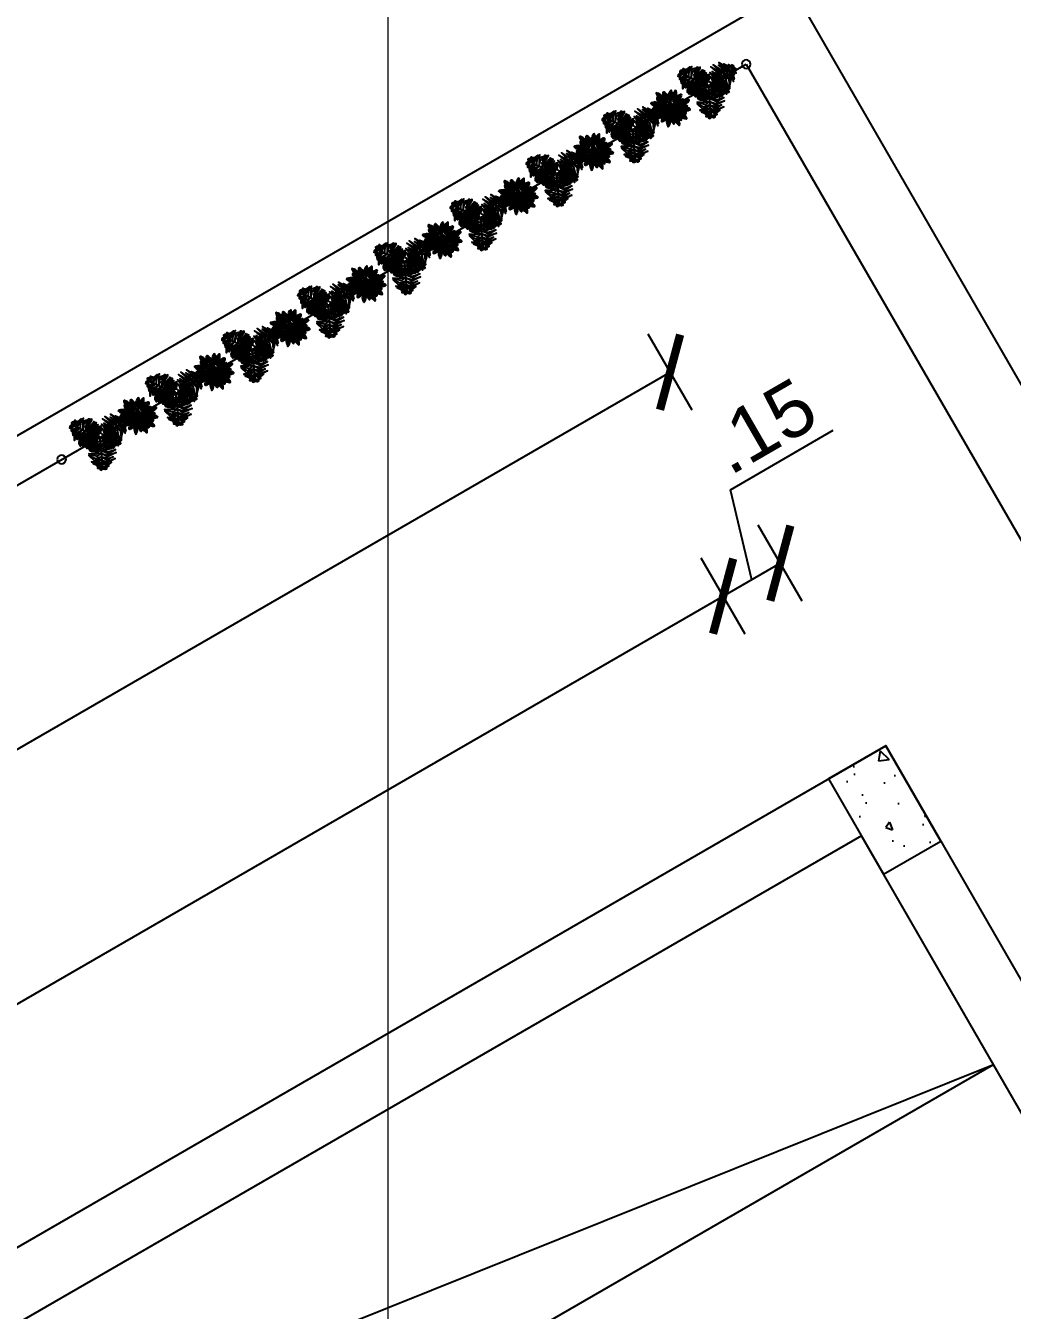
# Model space of a CAD drawing. Header units: metres. Extents: x 97 to 197, y 104 to 205.
# Drawn here: x 123.419 to 125.662, y 123.234 to 126.153 of the extents above; entities that cross this region are included whole.
import ezdxf

# ---------------------------------------------------------------- set-up
doc = ezdxf.new("R2010")
doc.units = ezdxf.units.M
doc.linetypes.add('ACAD_ISO12W100', pattern=[21, 12, -3, 0, -3, 0, -3])
doc.linetypes.add('CENTER', pattern=[50.8, 31.75, -6.35, 6.35, -6.35])
doc.layers.get('0').update_dxf_attribs({"plot": 0})
doc.layers.add('00-AUX2', color=30, linetype='Continuous', plot=False)
doc.layers.add('01-Defpoints', color=7, linetype='Continuous', plot=False)
for name, color, linetype in [('1-ALV_CORTE', 5, 'Continuous'), ('10-PROJ_SUP', 2, 'ACAD_ISO12W100'), ('13-EST_PILARES', 6, 'Continuous'), ('15-COTAS', 14, 'Continuous'), ('18-HATCH', 1, 'Continuous'), ('3-LAYOUT', 2, 'Continuous'), ('5-PISO', 1, 'Continuous'), ('6-VEGETAÇÃO', 104, 'Continuous'), ('7-PISO_INF', 253, 'Continuous')]:
    doc.layers.add(name, color=color, linetype=linetype)
doc.layers.add('CORTE', color=2, linetype='CENTER', lineweight=9)
doc.styles.get("Standard").update_dxf_attribs({"font": 'arial.ttf', "height": 2.5})
doc.dimstyles.new('COTA ANOTATIVA', dxfattribs={"dimtxt": 2.5, "dimasz": 2.5, "dimexe": 2, "dimexo": 1, "dimgap": 0.5, "dimtad": 1, "dimzin": 4, "dimdsep": 46, "dimtxsty": 'Standard', "dimblk": 'ARCHTICK', "dimcen": 1, "dimclrd": 256, "dimclre": 256, "dimclrt": 256, "dimazin": 0, "dimtfac": 1, "dimtofl": 0, "dimtmove": 1, "dimatfit": 3, "dimldrblk": 'DOT', "dimfxl": 2, "dimfxlon": 1, "dimtolj": 1, "dimtzin": 0, "dimarcsym": 0})

# ---------------------------------------------------------------- blocks, each defined once
blk = doc.blocks.new('*U55')
at = {"layer": '5-PISO', "ltscale": 0.1}
blk.add_circle((0.0563, 0), 0.01, dxfattribs=at)
blk = doc.blocks.new('*U56')
at = {"layer": '1-ALV_CORTE', "color": 0, "linetype": 'ByBlock', "lineweight": -2, "transparency": 16777216}
for p in [(0.4533, -3.7), (0.5531, -3.7), (0.6529, -3.7), (0.7527, -3.7), (0.8526, -3.7), (0.9524, -3.7), (1.0522, -3.7), (1.1521, -3.7), (1.2519, -3.7), (1.3517, -3.7), (1.4516, -3.7), (1.5514, -3.7), (1.6512, -3.7), (1.7511, -3.7), (1.8509, -3.7), (1.9507, -3.7), (2.0506, -3.7), (2.1504, -3.7), (2.2502, -3.7)]:
    blk.add_blockref('*U55', p, dxfattribs=at)
blk = doc.blocks.new('A$C5E6B4C6F')
at = {"layer": '6-VEGETAÇÃO', "color": 76}
for points in [[(1.557, 1.641, -2.048), (1.395, 1.82, -2.109), (1.136, 1.834, -2.194), (1.405, 1.9, -2.11)], [(1.617, 1.726, -2.033), (1.464, 1.918, -2.092), (1.33, 1.988, -2.139), (1.499, 1.959, -2.083)], [(1.678, 1.813, -2.089), (1.51, 1.965, -2.183), (1.405, 2.011, -2.201), (1.562, 1.992, -2.214)], [(1.721, 1.874, -2.146), (1.59, 2.021, -2.244), (1.711, 1.971, -2.224)], [(1.777, 1.953, -2.259), (1.674, 2.021, -2.303), (1.628, 2.076, -2.362), (1.733, 2.028, -2.352)], [(1.633, 1.748, -2.029), (1.64, 1.748, -2.029), (1.76, 1.917, -2.19), (1.752, 1.917, -2.19)], [(1.806, 1.994, -2.342), (1.736, 2.07, -2.421), (1.789, 2.063, -2.443)], [(1.778, 1.935, -2.243), (1.871, 1.881, -2.305), (1.934, 1.803, -2.299), (1.865, 1.938, -2.361)], [(1.807, 1.996, -2.35), (1.927, 1.923, -2.425), (1.888, 1.979, -2.436)], [(0.117, 1.189, -2.243), (0.117, 1.297, -2.305), (0.153, 1.391, -2.299), (0.07, 1.263, -2.361)], [(0.259, 1.171, -2.104), (0.209, 1.321, -2.2), (0.288, 1.491, -2.209), (0.158, 1.315, -2.236)], [(0.357, 1.156, -2.032), (0.303, 1.302, -2.064), (0.415, 1.63, -2.175), (0.231, 1.292, -2.049)], [(0.475, 1.141, -2.048), (0.422, 1.361, -2.101), (0.479, 1.549, -2.163), (0.353, 1.329, -2.08)], [(0.595, 1.14, -2.069), (0.539, 1.339, -2.115), (0.629, 1.659, -2.22), (0.475, 1.345, -2.105)], [(0.708, 1.124, -2.084), (0.662, 1.376, -2.146), (0.747, 1.632, -2.233), (0.591, 1.377, -2.135)], [(0.796, 1.116, -2.149), (0.756, 1.287, -2.126), (0.781, 1.468, -2.215), (0.703, 1.281, -2.034)], [(1.482, 1.535, -2.067), (1.345, 1.656, -2.117), (1.097, 1.789, -2.205), (1.417, 1.703, -2.096)], [(1.196, 1.453, -1.072), (1.373, 1.5, -1.059), (1.421, 1.484, -1.129), (1.346, 1.542, -1.001)], [(1.207, 1.531, -0.981), (1.324, 1.574, -0.958), (1.424, 1.573, -1.089), (1.316, 1.62, -0.901)], [(1.502, 1.177, -1.5), (1.501, 1.373, -1.508), (1.382, 1.522, -1.658), (1.541, 1.415, -1.461)], [(1.395, 1.411, -2.091), (1.402, 1.411, -2.091), (1.64, 1.748, -2.031), (1.632, 1.748, -2.031)], [(1.426, 1.455, -2.084), (1.667, 1.369, -2.146), (1.847, 1.168, -2.233), (1.703, 1.43, -2.135)], [(1.496, 1.546, -2.069), (1.696, 1.494, -2.115), (1.929, 1.256, -2.22), (1.734, 1.547, -2.105)], [(1.567, 1.195, -1.421), (1.577, 1.394, -1.416), (1.543, 1.509, -1.462), (1.612, 1.399, -1.373)], [(1.556, 1.648, -2.048), (1.774, 1.585, -2.101), (1.908, 1.441, -2.163), (1.78, 1.66, -2.08)], [(1.652, 1.219, -1.388), (1.644, 1.403, -1.435), (1.609, 1.487, -1.463), (1.691, 1.394, -1.423)], [(1.629, 1.743, -2.032), (1.782, 1.718, -2.064), (2.011, 1.456, -2.175), (1.809, 1.784, -2.049)], [(1.691, 1.821, -2.104), (1.846, 1.789, -2.2), (1.954, 1.636, -2.209), (1.866, 1.836, -2.236)], [(0.052, 1.184, -2.342), (0.02, 1.085, -2.421), (0, 1.135, -2.443)], [(0.049, 1.184, -2.35), (0.052, 1.325, -2.425), (0.023, 1.263, -2.436)], [(0.145, 1.176, -2.19), (0.152, 1.176, -2.19), (0.041, 1.186, -2.376), (0.033, 1.186, -2.376)], [(0.102, 1.18, -2.259), (0.094, 1.057, -2.303), (0.07, 0.989, -2.362), (0.058, 1.103, -2.352)], [(0.198, 1.171, -2.146), (0.136, 0.983, -2.244), (0.119, 1.114, -2.224)], [(0.351, 1.157, -2.029), (0.358, 1.157, -2.029), (0.152, 1.176, -2.19), (0.145, 1.176, -2.19)], [(0.272, 1.164, -2.089), (0.224, 0.942, -2.183), (0.237, 0.829, -2.201), (0.175, 0.974, -2.214)], [(0.379, 1.154, -2.033), (0.289, 0.926, -2.092), (0.295, 0.774, -2.139), (0.235, 0.936, -2.083)], [(0.481, 1.145, -2.048), (0.407, 0.915, -2.109), (0.525, 0.683, -2.194), (0.333, 0.884, -2.11)], [(0.762, 1.119, -2.091), (0.769, 1.119, -2.091), (0.359, 1.157, -2.031), (0.351, 1.157, -2.031)], [(0.611, 1.133, -2.067), (0.575, 0.954, -2.117), (0.583, 0.673, -2.205), (0.497, 0.993, -2.096)], [(1.582, 1.199, -1.406), (1.664, 1.106, -1.383), (1.707, 0.838, -1.514), (1.704, 1.13, -1.326)], [(1.354, 0.668, -2.084), (1.159, 0.502, -2.146), (0.894, 0.447, -2.233), (1.193, 0.441, -2.135)], [(1.397, 0.562, -2.069), (1.252, 0.414, -2.115), (0.93, 0.332, -2.22), (1.279, 0.356, -2.105)], [(1.331, 0.717, -2.091), (1.339, 0.717, -2.091), (1.511, 0.343, -2.031), (1.504, 0.343, -2.031)], [(1.395, 0.579, -2.067), (1.568, 0.638, -2.117), (1.807, 0.786, -2.205), (1.573, 0.551, -2.096)], [(1.449, 0.461, -2.048), (1.685, 0.512, -2.109), (1.827, 0.73, -2.194), (1.749, 0.463, -2.11)], [(1.492, 0.368, -2.033), (1.735, 0.404, -2.092), (1.863, 0.485, -2.139), (1.753, 0.353, -2.083)], [(1.502, 0.348, -2.032), (1.403, 0.228, -2.064), (1.062, 0.161, -2.175), (1.447, 0.171, -2.049)], [(1.456, 0.458, -2.048), (1.292, 0.302, -2.101), (1.1, 0.258, -2.163), (1.354, 0.259, -2.08)], [(1.538, 0.256, -2.104), (1.433, 0.138, -2.2), (1.246, 0.121, -2.209), (1.463, 0.097, -2.236)], [(1.593, 0.124, -2.243), (1.5, 0.07, -2.305), (1.4, 0.054, -2.299), (1.552, 0.046, -2.361)], [(1.504, 0.342, -2.029), (1.511, 0.342, -2.029), (1.598, 0.154, -2.19), (1.591, 0.154, -2.19)], [(1.631, 0.067, -2.35), (1.508, 0, -2.425), (1.576, 0.006, -2.436)], [(1.537, 0.27, -2.089), (1.753, 0.34, -2.183), (1.845, 0.408, -2.201), (1.75, 0.282, -2.214)], [(1.568, 0.203, -2.146), (1.762, 0.243, -2.244), (1.657, 0.163, -2.224)], [(1.591, 0.154, -2.19), (1.598, 0.154, -2.19), (1.645, 0.053, -2.376), (1.638, 0.053, -2.376)], [(1.609, 0.115, -2.259), (1.719, 0.17, -2.303), (1.79, 0.183, -2.362), (1.697, 0.116, -2.352)], [(1.63, 0.07, -2.342), (1.731, 0.092, -2.421), (1.698, 0.049, -2.443)]]:
    blk.add_3dface(points, dxfattribs=at)
at = {"layer": '6-VEGETAÇÃO'}
for points in [[(1.235, 1.816, -0.991), (1.158, 1.859, -1.031), (1.199, 1.877, -1.03)], [(0.876, 1.104, -2.283), (0.841, 1.252, -2.262), (0.872, 1.481, -2.373), (0.804, 1.331, -2.219)], [(1.191, 1.364, -1.175), (1.049, 1.403, -1.197), (0.924, 1.423, -1.28), (1.079, 1.451, -1.128)], [(1.199, 1.449, -1.075), (1.016, 1.518, -1.083), (0.994, 1.522, -1.233), (1.09, 1.57, -1.036)], [(1.206, 1.516, -0.996), (1.024, 1.596, -0.991), (1.003, 1.606, -1.037), (1.032, 1.631, -0.948)], [(1.214, 1.604, -0.963), (1.039, 1.663, -1.01), (1.047, 1.66, -1.038), (1.065, 1.703, -0.998)], [(1.372, 1.379, -2.153), (1.289, 1.475, -2.153), (1.073, 1.642, -2.248), (1.268, 1.547, -2.101)], [(1.23, 1.762, -0.967), (1.133, 1.78, -1), (1.08, 1.812, -1.029), (1.171, 1.816, -1.007)], [(1.325, 1.313, -2.288), (1.259, 1.405, -2.271), (1.1, 1.534, -2.333), (1.296, 1.428, -2.198)], [(1.283, 1.253, -2.41), (1.221, 1.351, -2.381), (1.104, 1.463, -2.408), (1.248, 1.379, -2.316)], [(1.41, 1.433, -2.085), (1.238, 1.599, -2.149), (1.14, 1.664, -2.184), (1.367, 1.566, -2.106)], [(1.181, 1.265, -1.292), (1.189, 1.265, -1.292), (1.215, 1.535, -0.976), (1.208, 1.535, -0.976)], [(1.185, 1.3, -1.252), (1.387, 1.343, -1.249), (1.49, 1.314, -1.35), (1.387, 1.39, -1.194)], [(1.196, 1.375, -1.165), (1.356, 1.422, -1.148), (1.511, 1.392, -1.261), (1.36, 1.464, -1.098)], [(1.215, 1.156, -2.61), (1.222, 1.156, -2.61), (1.402, 1.411, -2.09), (1.395, 1.411, -2.09)], [(1.22, 1.616, -0.965), (1.342, 1.671, -0.989), (1.417, 1.659, -1.037), (1.338, 1.715, -0.98)], [(1.226, 1.716, -0.948), (1.233, 1.716, -0.948), (1.245, 1.837, -1.002), (1.238, 1.837, -1.002)], [(1.237, 1.748, -0.966), (1.325, 1.761, -1.002), (1.351, 1.746, -1.016), (1.299, 1.807, -1.012)], [(1.312, 1.125, -1.787), (1.306, 1.226, -1.767), (1.278, 1.444, -1.825), (1.313, 1.276, -1.7)], [(1.341, 1.133, -1.695), (1.329, 1.325, -1.716), (1.31, 1.418, -1.743), (1.377, 1.236, -1.654)], [(1.42, 1.155, -1.6), (1.405, 1.302, -1.622), (1.344, 1.516, -1.705), (1.461, 1.291, -1.553)], [(1.715, 1.236, -1.379), (1.726, 1.399, -1.416), (1.768, 1.304, -1.384)], [(1.805, 1.261, -1.392), (1.787, 1.358, -1.425), (1.798, 1.419, -1.454), (1.834, 1.335, -1.432)], [(0.841, 0.796, -1.406), (0.726, 0.843, -1.383), (0.569, 1.065, -1.514), (0.701, 0.804, -1.326)], [(0.735, 1.122, -2.085), (0.678, 0.89, -2.149), (0.67, 0.773, -2.184), (0.642, 1.017, -2.106)], [(0.955, 0.903, -1.59), (0.806, 0.977, -1.573), (0.644, 1.183, -1.686), (0.774, 0.949, -1.523)], [(0.903, 0.846, -1.497), (0.741, 0.931, -1.484), (0.648, 1.055, -1.554), (0.731, 0.882, -1.426)], [(0.801, 1.116, -2.153), (0.759, 0.996, -2.153), (0.723, 0.725, -2.248), (0.708, 0.941, -2.101)], [(1.014, 0.95, -1.677), (0.836, 1.056, -1.674), (0.712, 1.227, -1.775), (0.805, 1.022, -1.619)], [(1.072, 1.091, -2.61), (1.08, 1.091, -2.61), (0.769, 1.119, -2.09), (0.762, 1.119, -2.09)], [(0.881, 1.108, -2.288), (0.835, 1.005, -2.271), (0.803, 0.803, -2.333), (0.797, 1.025, -2.198)], [(1.048, 0.981, -1.78), (0.935, 1.058, -1.728), (0.826, 1.156, -1.795), (0.93, 1.042, -1.629)], [(1.069, 0.994, -1.927), (0.971, 1.061, -1.881), (0.833, 1.185, -1.964), (0.915, 1.092, -1.822)], [(1.041, 0.974, -1.717), (1.049, 0.974, -1.717), (0.846, 0.794, -1.401), (0.839, 0.794, -1.401)], [(0.954, 1.101, -2.41), (0.9, 0.999, -2.381), (0.862, 0.841, -2.408), (0.863, 1.008, -2.316)], [(0.949, 1.102, -2.406), (0.922, 1.223, -2.391), (0.948, 1.371, -2.474), (0.888, 1.232, -2.335)], [(1.082, 1.011, -2.061), (1.002, 1.066, -2.026), (0.914, 1.148, -2.092), (0.991, 1.062, -1.964)], [(1.18, 1.253, -1.362), (1.084, 1.284, -1.342), (0.937, 1.329, -1.4), (1.039, 1.307, -1.275)], [(1.183, 1.282, -1.27), (0.999, 1.341, -1.291), (0.973, 1.349, -1.318), (1.1, 1.353, -1.229)], [(1.178, 1.229, -1.509), (1.095, 1.259, -1.473), (1.001, 1.293, -1.507), (1.108, 1.268, -1.395)], [(1.028, 0.962, -1.695), (1.124, 0.795, -1.716), (1.182, 0.721, -1.743), (1.041, 0.854, -1.654)], [(1.175, 1.208, -1.643), (1.093, 1.24, -1.593), (1.034, 1.269, -1.595), (1.098, 1.25, -1.522)], [(1.109, 1.035, -2.285), (1.117, 1.035, -2.285), (1.049, 0.974, -1.717), (1.041, 0.974, -1.717)], [(1.05, 0.982, -1.787), (1.1, 0.895, -1.767), (1.222, 0.711, -1.825), (1.117, 0.847, -1.7)], [(1.068, 0.998, -1.934), (1.109, 0.92, -1.898), (1.199, 0.782, -1.932), (1.093, 0.923, -1.82)], [(1.072, 1.091, -2.61), (1.08, 1.091, -2.61), (1.17, 1.082, -3.235), (1.163, 1.082, -3.235)], [(1.084, 1.012, -2.068), (1.123, 0.933, -2.018), (1.192, 0.821, -2.02), (1.112, 0.929, -1.947)], [(1.109, 1.035, -2.285), (1.117, 1.035, -2.285), (1.172, 1.084, -2.985), (1.164, 1.084, -2.985)], [(1.215, 1.156, -2.61), (1.222, 1.156, -2.61), (1.17, 1.082, -3.235), (1.163, 1.082, -3.235)], [(1.2, 1, -2.61), (1.208, 1, -2.61), (1.17, 1.082, -3.235), (1.163, 1.082, -3.235)], [(1.236, 1.104, -2.285), (1.243, 1.104, -2.285), (1.172, 1.084, -2.985), (1.164, 1.084, -2.985)], [(1.172, 1.174, -1.86), (1.18, 1.174, -1.86), (1.172, 1.1, -2.56), (1.165, 1.1, -2.56)], [(1.172, 1.174, -1.86), (1.18, 1.174, -1.86), (1.189, 1.265, -1.292), (1.181, 1.265, -1.292)], [(1.174, 1.231, -1.502), (1.225, 1.249, -1.456), (1.41, 1.25, -1.539), (1.287, 1.263, -1.397)], [(1.176, 1.21, -1.636), (1.205, 1.224, -1.601), (1.326, 1.223, -1.667), (1.211, 1.234, -1.539)], [(1.18, 1.255, -1.355), (1.249, 1.275, -1.303), (1.396, 1.276, -1.37), (1.242, 1.29, -1.204)], [(1.2, 1, -2.61), (1.208, 1, -2.61), (1.339, 0.717, -2.09), (1.331, 0.717, -2.09)], [(1.236, 1.104, -2.285), (1.243, 1.104, -2.285), (1.331, 1.128, -1.717), (1.324, 1.128, -1.717)], [(1.25, 0.893, -2.41), (1.366, 0.897, -2.381), (1.522, 0.943, -2.408), (1.377, 0.861, -2.316)], [(1.269, 1.113, -2.068), (1.269, 1.202, -2.018), (1.257, 1.332, -2.02), (1.28, 1.2, -1.947)], [(1.289, 1.119, -1.934), (1.287, 1.207, -1.898), (1.267, 1.371, -1.932), (1.3, 1.197, -1.82)], [(1.271, 1.114, -2.061), (1.318, 1.029, -2.026), (1.361, 0.916, -2.092), (1.33, 1.027, -1.964)], [(1.286, 1.257, -2.406), (1.405, 1.22, -2.391), (1.52, 1.124, -2.474), (1.429, 1.246, -2.335)], [(1.29, 1.123, -1.927), (1.348, 1.019, -1.881), (1.417, 0.847, -1.964), (1.384, 0.967, -1.822)], [(1.315, 1.126, -1.78), (1.381, 1.006, -1.728), (1.435, 0.87, -1.795), (1.393, 1.018, -1.629)], [(1.324, 1.32, -2.283), (1.47, 1.276, -2.262), (1.653, 1.135, -2.373), (1.557, 1.269, -2.219)], [(1.358, 1.138, -1.677), (1.471, 0.964, -1.674), (1.506, 0.756, -1.775), (1.514, 0.981, -1.619)], [(1.375, 1.383, -2.149), (1.543, 1.333, -2.126), (1.687, 1.221, -2.215), (1.565, 1.381, -2.034)], [(1.432, 1.154, -1.59), (1.533, 1.021, -1.573), (1.587, 0.765, -1.686), (1.574, 1.032, -1.523)], [(1.505, 1.182, -1.497), (1.612, 1.034, -1.484), (1.64, 0.882, -1.554), (1.642, 1.074, -1.426)], [(1.585, 1.2, -1.4), (1.593, 1.2, -1.4), (1.768, 1.249, -1.373), (1.761, 1.249, -1.373)], [(1.666, 1.218, -1.39), (1.761, 1.124, -1.414), (1.759, 0.977, -1.462), (1.801, 1.144, -1.405)], [(1.761, 1.249, -1.373), (1.768, 1.249, -1.373), (1.886, 1.281, -1.427), (1.878, 1.281, -1.427)], [(1.795, 1.249, -1.391), (1.838, 1.172, -1.427), (1.839, 1.092, -1.441), (1.872, 1.213, -1.437)], [(1.858, 1.276, -1.416), (1.87, 1.363, -1.456), (1.902, 1.332, -1.455)], [(1.862, 1.277, -1.42), (1.915, 1.175, -1.465), (1.92, 1.23, -1.458)], [(0.625, 0.603, -1.42), (0.532, 0.67, -1.465), (0.552, 0.619, -1.458)], [(0.673, 0.657, -1.391), (0.599, 0.707, -1.427), (0.563, 0.778, -1.441), (0.587, 0.655, -1.437)], [(0.775, 0.742, -1.39), (0.647, 0.784, -1.414), (0.584, 0.917, -1.462), (0.621, 0.749, -1.405)], [(0.703, 0.673, -1.373), (0.71, 0.673, -1.373), (0.619, 0.591, -1.427), (0.612, 0.591, -1.427)], [(0.628, 0.605, -1.416), (0.656, 0.522, -1.456), (0.614, 0.535, -1.455)], [(0.668, 0.642, -1.392), (0.728, 0.563, -1.425), (0.745, 0.503, -1.454), (0.675, 0.562, -1.432)], [(0.839, 0.794, -1.4), (0.846, 0.794, -1.4), (0.71, 0.672, -1.373), (0.703, 0.672, -1.373)], [(0.738, 0.704, -1.379), (0.8, 0.553, -1.416), (0.721, 0.619, -1.384)], [(0.787, 0.747, -1.388), (0.876, 0.585, -1.435), (0.944, 0.526, -1.463), (0.829, 0.573, -1.423)], [(0.853, 0.806, -1.421), (0.932, 0.624, -1.416), (1.014, 0.536, -1.462), (0.903, 0.604, -1.373)], [(0.903, 0.851, -1.5), (0.99, 0.676, -1.508), (1.164, 0.595, -1.658), (0.973, 0.621, -1.461)], [(1.287, 0.824, -2.283), (1.176, 0.719, -2.262), (0.963, 0.632, -2.373), (1.127, 0.648, -2.219)], [(0.967, 0.908, -1.6), (1.045, 0.782, -1.622), (1.195, 0.618, -1.705), (0.99, 0.768, -1.553)], [(1.252, 0.888, -2.406), (1.161, 0.804, -2.391), (1.019, 0.752, -2.474), (1.171, 0.77, -2.335)], [(1.317, 0.748, -2.149), (1.189, 0.628, -2.126), (1.02, 0.559, -2.215), (1.22, 0.585, -2.034)], [(1.281, 0.826, -2.288), (1.393, 0.838, -2.271), (1.584, 0.911, -2.333), (1.395, 0.794, -2.198)], [(1.315, 0.753, -2.153), (1.439, 0.777, -2.153), (1.692, 0.881, -2.248), (1.512, 0.759, -2.101)], [(1.343, 0.692, -2.085), (1.572, 0.759, -2.149), (1.677, 0.811, -2.184), (1.479, 0.664, -2.106)]]:
    blk.add_3dface(points, dxfattribs=at)
blk = doc.blocks.new('A$C67B00017')
at = {"layer": '6-VEGETAÇÃO', "color": 153}
for p, q in [((0.296, 1.706), (0.23, 1.681)), ((0.256, 1.79), (0.286, 1.734)), ((0.35, 1.671), (0.266, 1.635)), ((0.416, 1.621), (0.309, 1.577)), ((0.31, 1.778), (0.358, 1.69)), ((0.46, 1.585), (0.349, 1.537)), ((0.37, 1.752), (0.426, 1.637)), ((0.446, 1.7), (0.465, 1.598)), ((0.501, 1.63), (0.493, 1.574)), ((0.602, 1.725), (0.513, 1.718)), ((0.529, 1.576), (0.526, 1.546)), ((0.657, 1.662), (0.541, 1.648)), ((0.719, 1.577), (0.573, 1.562)), ((0.584, 1.842), (0.601, 1.763)), ((0.656, 2.047), (0.587, 2.057)), ((0.687, 1.99), (0.596, 1.999)), ((0.721, 1.914), (0.606, 1.927)), ((0.759, 1.518), (0.607, 1.5)), ((0.742, 1.862), (0.622, 1.874)), ((0.646, 1.807), (0.672, 1.682)), ((0.662, 2.14), (0.661, 2.077)), ((0.703, 2.103), (0.703, 2.003)), ((0.71, 1.754), (0.737, 1.594)), ((0.744, 2.051), (0.737, 1.925)), ((0.785, 1.97), (0.754, 1.871)), ((0.8, 1.883), (0.767, 1.837)), ((0.784, 1.663), (0.771, 1.532)), ((0.799, 1.821), (0.782, 1.797)), ((0.826, 1.559), (0.797, 1.493)), ((0.959, 1.729), (0.823, 1.784)), ((0.968, 1.658), (0.824, 1.713)), ((0.944, 1.833), (0.835, 1.875)), ((0.925, 1.914), (0.844, 1.95)), ((0.964, 2.027), (0.942, 1.948)), ((1.002, 1.966), (0.967, 1.844)), ((1.034, 1.889), (0.983, 1.736)), ((1.057, 1.775), (0.984, 1.665)), ((1.045, 1.663), (0.989, 1.618)), ((1.023, 1.588), (0.993, 1.564)), ((1.12, 1.971), (1.019, 2.037)), ((1.126, 2.026), (1.03, 2.092)), ((1.104, 1.475), (1.047, 1.519)), ((1.132, 2.109), (1.055, 2.16)), ((1.107, 1.526), (1.065, 1.562)), ((1.131, 2.174), (1.075, 2.216)), ((1.162, 1.543), (1.119, 1.477)), ((1.15, 1.907), (1.123, 1.894)), ((1.15, 1.585), (1.123, 1.543)), ((1.18, 1.961), (1.129, 1.936)), ((1.208, 2.045), (1.134, 1.973)), ((1.139, 1.805), (1.207, 1.693)), ((1.21, 2.136), (1.145, 2.028)), ((1.146, 1.693), (1.2, 1.646)), ((1.18, 2.254), (1.15, 2.198)), ((1.199, 2.201), (1.151, 2.113)), ((1.164, 1.617), (1.193, 1.592)), ((1.166, 1.919), (1.211, 1.764)), ((1.202, 1.994), (1.231, 1.871)), ((1.223, 1.685), (1.368, 1.733)), ((1.234, 1.755), (1.373, 1.804)), ((1.243, 2.053), (1.261, 1.974)), ((1.254, 1.859), (1.365, 1.896)), ((1.276, 1.939), (1.36, 1.971)), ((1.304, 1.573), (1.327, 1.504)), ((1.355, 1.673), (1.356, 1.542)), ((1.366, 1.526), (1.516, 1.494)), ((1.436, 1.757), (1.396, 1.6)), ((1.412, 1.581), (1.556, 1.553)), ((1.484, 1.896), (1.424, 2.001)), ((1.482, 1.826), (1.452, 1.826)), ((1.514, 1.943), (1.459, 2.045)), ((1.505, 1.804), (1.468, 1.682)), ((1.533, 1.86), (1.476, 1.861)), ((1.482, 1.661), (1.596, 1.636)), ((1.596, 1.922), (1.497, 1.892)), ((1.557, 2.014), (1.512, 2.094)), ((1.639, 2.003), (1.532, 1.936)), ((1.541, 1.718), (1.629, 1.703)), ((1.57, 1.833), (1.546, 1.756)), ((1.586, 2.073), (1.554, 2.135)), ((1.659, 2.066), (1.576, 2.009)), ((1.604, 1.575), (1.588, 1.444)), ((1.665, 2.122), (1.613, 2.085)), ((1.695, 1.648), (1.635, 1.498)), ((1.769, 1.686), (1.717, 1.57)), ((1.728, 1.547), (1.838, 1.508)), ((1.794, 1.597), (1.88, 1.571)), ((1.837, 1.707), (1.804, 1.633)), ((0.094, 1.203), (0.149, 1.17)), ((0.171, 1.151), (0.127, 1.096)), ((0.147, 1.22), (0.233, 1.168)), ((0.236, 1.148), (0.182, 1.074)), ((0.212, 1.228), (0.318, 1.158)), ((0.318, 1.139), (0.249, 1.047)), ((0.374, 1.13), (0.303, 1.033)), ((0.304, 1.222), (0.372, 1.144)), ((0.401, 1.393), (0.327, 1.344)), ((0.328, 1.487), (0.382, 1.425)), ((0.433, 0.859), (0.353, 0.899)), ((0.371, 0.757), (0.417, 0.824)), ((0.479, 1.364), (0.384, 1.296)), ((0.386, 1.19), (0.409, 1.138)), ((0.4, 1.486), (0.483, 1.39)), ((0.506, 0.897), (0.404, 0.953)), ((0.438, 1.158), (0.45, 1.13)), ((0.442, 0.766), (0.513, 0.872)), ((0.575, 1.32), (0.454, 1.236)), ((0.597, 0.952), (0.467, 1.021)), ((0.482, 1.47), (0.582, 1.344)), ((0.639, 1.288), (0.514, 1.198)), ((0.656, 0.991), (0.522, 1.066)), ((0.522, 0.791), (0.606, 0.929)), ((0.566, 0.726), (0.725, 0.754)), ((0.59, 1.427), (0.642, 1.306)), ((0.676, 1.265), (0.6, 1.189)), ((0.69, 1.019), (0.606, 1.085)), ((0.624, 0.848), (0.661, 0.974)), ((0.656, 0.801), (0.787, 0.79)), ((0.726, 1.237), (0.676, 1.189)), ((0.677, 1.356), (0.684, 1.284)), ((0.781, 1.48), (0.678, 1.45)), ((0.737, 1.052), (0.682, 1.094)), ((0.702, 0.928), (0.7, 1.001)), ((0.728, 1.296), (0.731, 1.258)), ((0.812, 1.431), (0.744, 1.413)), ((0.745, 0.993), (0.745, 1.032)), ((0.76, 0.844), (0.826, 0.816)), ((0.853, 0.96), (0.799, 0.967)), ((0.801, 0.778), (0.822, 0.626)), ((0.889, 0.996), (0.818, 1.009)), ((0.876, 1.406), (0.821, 1.404)), ((0.841, 1.482), (0.826, 1.447)), ((0.908, 1.366), (0.836, 1.361)), ((0.836, 0.861), (0.872, 0.846)), ((0.838, 0.888), (0.851, 0.937)), ((0.839, 0.8), (0.871, 0.697)), ((0.931, 1.047), (0.842, 1.062)), ((0.945, 1.312), (0.854, 1.306)), ((0.958, 1.081), (0.865, 1.099)), ((0.868, 1.479), (0.876, 1.43)), ((0.968, 1.275), (0.874, 1.267)), ((0.877, 0.907), (0.898, 0.983)), ((0.888, 0.832), (0.906, 0.764)), ((0.905, 1.456), (0.918, 1.379)), ((0.919, 0.938), (0.941, 1.035)), ((0.944, 1.422), (0.956, 1.323)), ((0.968, 0.991), (0.965, 1.072)), ((0.987, 1.364), (0.976, 1.283)), ((0.998, 1.054), (0.982, 1.096)), ((1.01, 1.298), (0.991, 1.258)), ((1.01, 1.1), (1.002, 1.123)), ((1.018, 1.251), (1.007, 1.229)), ((1.086, 1.367), (1.011, 1.425)), ((1.094, 1.41), (1.023, 1.467)), ((1.048, 0.969), (1.092, 1.037)), ((1.054, 1.038), (1.089, 1.066)), ((1.087, 0.736), (1.054, 0.755)), ((1.062, 0.898), (1.093, 0.993)), ((1.067, 1.084), (1.086, 1.1)), ((1.083, 0.851), (1.103, 0.927)), ((1.106, 1.315), (1.084, 1.306)), ((1.133, 1.356), (1.091, 1.339)), ((1.16, 1.42), (1.097, 1.368)), ((1.102, 1.042), (1.191, 1.009)), ((1.107, 0.814), (1.12, 0.862)), ((1.108, 0.998), (1.192, 0.965)), ((1.167, 1.492), (1.109, 1.41)), ((1.118, 0.933), (1.185, 0.908)), ((1.13, 0.884), (1.181, 0.862)), ((1.186, 1.151), (1.181, 1.174)), ((1.221, 1.118), (1.212, 1.161)), ((1.235, 0.724), (1.249, 0.76)), ((1.28, 1.08), (1.239, 1.151)), ((1.24, 1.162), (1.31, 1.226)), ((1.263, 0.776), (1.33, 0.796)), ((1.281, 1.498), (1.293, 1.461)), ((1.295, 0.728), (1.397, 0.762)), ((1.306, 1.444), (1.372, 1.42)), ((1.341, 1.49), (1.441, 1.451)), ((1.401, 1.057), (1.343, 1.11)), ((1.344, 1.126), (1.397, 1.175)), ((1.393, 1.114), (1.436, 1.149)), ((1.445, 1.062), (1.408, 1.096)), ((1.521, 0.946), (1.49, 0.923)), ((1.509, 1.41), (1.517, 1.373)), ((1.527, 1.354), (1.589, 1.322)), ((1.54, 1.482), (1.555, 1.411)), ((1.599, 0.949), (1.542, 0.906)), ((1.585, 1.076), (1.567, 1.11)), ((1.568, 1.395), (1.662, 1.344)), ((1.575, 0.875), (1.593, 0.723)), ((1.71, 0.933), (1.586, 0.89)), ((1.597, 1.428), (1.741, 1.378)), ((1.653, 1.039), (1.621, 1.104)), ((1.642, 0.85), (1.661, 0.704)), ((1.649, 1.477), (1.788, 1.431)), ((1.816, 0.882), (1.655, 0.871)), ((1.665, 1.116), (1.747, 1.245)), ((1.76, 1.005), (1.668, 1.098)), ((1.746, 1.267), (1.726, 1.29)), ((1.736, 1.109), (1.817, 1.232)), ((1.877, 1.003), (1.738, 1.085)), ((1.739, 0.809), (1.753, 0.693)), ((1.883, 0.832), (1.755, 0.829)), ((1.806, 1.253), (1.768, 1.295)), ((1.799, 1.314), (1.836, 1.428)), ((1.894, 1.249), (1.805, 1.301)), ((1.813, 0.771), (1.827, 0.683)), ((1.841, 1.103), (1.904, 1.201)), ((1.959, 1.019), (1.847, 1.078)), ((1.931, 0.78), (1.85, 0.778)), ((1.854, 1.323), (1.891, 1.432)), ((1.983, 1.271), (1.86, 1.305)), ((1.924, 1.105), (1.976, 1.177)), ((1.935, 1.339), (1.963, 1.427)), ((2.042, 1.299), (1.944, 1.322)), ((2.026, 1.044), (1.954, 1.082)), ((1.998, 1.357), (2.022, 1.423)), ((2.087, 1.332), (2.025, 1.346)), ((0.48, 0.598), (0.559, 0.616)), ((0.514, 0.661), (0.638, 0.689)), ((0.597, 0.619), (0.605, 0.53)), ((0.659, 0.673), (0.674, 0.558)), ((0.731, 0.253), (0.662, 0.237)), ((0.757, 0.312), (0.667, 0.296)), ((0.784, 0.391), (0.671, 0.369)), ((0.801, 0.444), (0.683, 0.423)), ((0.744, 0.16), (0.738, 0.224)), ((0.743, 0.737), (0.76, 0.591)), ((0.782, 0.201), (0.774, 0.301)), ((0.818, 0.256), (0.802, 0.382)), ((0.853, 0.341), (0.813, 0.436)), ((0.86, 0.429), (0.823, 0.472)), ((0.854, 0.49), (0.835, 0.513)), ((1.042, 0.659), (0.909, 0.583)), ((1.045, 0.587), (0.918, 0.513)), ((1.045, 0.482), (0.944, 0.424)), ((1.039, 0.399), (0.963, 0.352)), ((1.12, 0.665), (1.057, 0.701)), ((1.148, 0.556), (1.06, 0.654)), ((1.094, 0.294), (1.06, 0.368)), ((1.143, 0.44), (1.069, 0.584)), ((1.123, 0.359), (1.07, 0.475)), ((1.169, 0.291), (1.236, 0.37)), ((1.176, 0.2), (1.231, 0.314)), ((1.189, 0.377), (1.238, 0.407)), ((1.193, 0.136), (1.232, 0.228)), ((1.214, 0.433), (1.239, 0.449)), ((1.218, 0.086), (1.242, 0.145)), ((1.25, 0.373), (1.356, 0.317)), ((1.25, 0.317), (1.351, 0.262)), ((1.252, 0.234), (1.333, 0.191)), ((1.253, 0.648), (1.28, 0.715)), ((1.258, 0.17), (1.319, 0.134)), ((1.298, 0.545), (1.307, 0.676)), ((1.318, 0.691), (1.469, 0.714)), ((1.375, 0.457), (1.343, 0.615)), ((1.36, 0.633), (1.506, 0.653)), ((1.441, 0.406), (1.41, 0.529)), ((1.425, 0.55), (1.541, 0.568)), ((1.481, 0.489), (1.57, 0.499)), ((1.504, 0.372), (1.484, 0.451)), ((1.608, 0.593), (1.621, 0.621)), ((1.619, 0.533), (1.643, 0.584)), ((1.65, 0.45), (1.662, 0.552)), ((1.672, 0.563), (1.791, 0.575)), ((1.706, 0.377), (1.688, 0.503)), ((1.702, 0.516), (1.817, 0.526)), ((1.755, 0.334), (1.737, 0.433)), ((1.75, 0.448), (1.841, 0.457)), ((1.791, 0.398), (1.861, 0.402)), ((1.803, 0.306), (1.791, 0.368))]:
    blk.add_line(p, q, dxfattribs=at)
at = {"layer": '6-VEGETAÇÃO', "color": 210}
blk.add_line((1.129, 1.243), (1.254, 1.335), dxfattribs=at)
at = {"layer": '6-VEGETAÇÃO', "color": 253}
for p, q in [((1.349, 1.061), (1.279, 1.132)), ((1.282, 1.147), (1.35, 1.207))]:
    blk.add_line(p, q, dxfattribs=at)
at = {"layer": '6-VEGETAÇÃO', "color": 153}
for points in [[(1.092, 1.837), (1.017, 2.001), (1.101, 2.309), (1.113, 2.334), (1.226, 2.128), (1.131, 1.863), (1.105, 1.801)], [(1.107, 1.843), (1.139, 2.091), (1.132, 2.321)], [(1.128, 2.264), (1.107, 2.279)], [(1.146, 2.261), (1.16, 2.288)], [(0.556, 1.489), (0.378, 1.516), (0.166, 1.754), (0.151, 1.778), (0.386, 1.76), (0.556, 1.536), (0.594, 1.48)], [(0.786, 1.196), (0.556, 1.18), (0.226, 1.417), (0.202, 1.442), (0.499, 1.486), (0.772, 1.254), (0.835, 1.195)], [(0.56, 1.505), (0.369, 1.667), (0.173, 1.786)], [(0.218, 1.753), (0.194, 1.743)], [(0.231, 1.766), (0.216, 1.792)], [(0.844, 1.366), (0.635, 1.463), (0.461, 1.83), (0.452, 1.864), (0.732, 1.759), (0.86, 1.424), (0.886, 1.342)], [(0.853, 1.384), (0.678, 1.651), (0.481, 1.867)], [(0.525, 1.809), (0.491, 1.806)], [(0.545, 1.821), (0.536, 1.858)], [(0.782, 1.732), (0.638, 1.841), (0.565, 2.152), (0.564, 2.179), (0.762, 2.052), (0.804, 1.773), (0.81, 1.706)], [(0.611, 2.125), (0.585, 2.128)], [(0.792, 1.744), (0.702, 1.978), (0.587, 2.176)], [(0.628, 2.13), (0.628, 2.161)], [(0.971, 1.485), (0.832, 1.668), (0.85, 2.074), (0.857, 2.108), (1.056, 1.883), (1.012, 1.528), (0.997, 1.443)], [(0.896, 2.025), (0.865, 2.038)], [(0.988, 1.496), (0.958, 1.813), (0.885, 2.096)], [(0.92, 2.026), (0.929, 2.063)], [(1.069, 1.267), (1.108, 1.46), (1.116, 1.641)], [(1.212, 1.512), (1.359, 1.689), (1.359, 2.095), (1.353, 2.129), (1.144, 1.914), (1.173, 1.557), (1.184, 1.471)], [(1.11, 1.597), (1.094, 1.61)], [(1.124, 1.593), (1.136, 1.613)], [(1.196, 1.524), (1.239, 1.84), (1.325, 2.119)], [(1.269, 1.383), (1.485, 1.461), (1.692, 1.811), (1.703, 1.843), (1.415, 1.764), (1.257, 1.442), (1.224, 1.362)], [(1.261, 1.402), (1.459, 1.651), (1.674, 1.848)], [(1.399, 1.789), (1.406, 1.97), (1.62, 2.207), (1.641, 2.224), (1.65, 1.989), (1.446, 1.795), (1.394, 1.751)], [(1.415, 1.788), (1.555, 1.995), (1.652, 2.203)], [(1.482, 1.298), (1.707, 1.348), (1.955, 1.67), (1.971, 1.701), (1.674, 1.657), (1.478, 1.357), (1.435, 1.283)], [(1.477, 1.317), (1.704, 1.541), (1.943, 1.709)], [(1.607, 1.809), (1.619, 1.845)], [(1.624, 2.154), (1.612, 2.178)], [(1.626, 1.795), (1.659, 1.789)], [(1.638, 2.143), (1.663, 2.161)], [(1.87, 1.678), (1.887, 1.713)], [(1.888, 1.663), (1.92, 1.653)], [(0.506, 1.097), (0.338, 1.029), (0.035, 1.127), (0.01, 1.14), (0.221, 1.244), (0.482, 1.137), (0.543, 1.108)], [(0.501, 1.112), (0.254, 1.155), (0.025, 1.158)], [(0.085, 1.17), (0.059, 1.185)], [(0.081, 1.152), (0.065, 1.131)], [(0.791, 1.1), (0.562, 1.089), (0.262, 0.815), (0.241, 0.787), (0.54, 0.778), (0.785, 1.04), (0.84, 1.106)], [(0.785, 1.216), (0.503, 1.365), (0.227, 1.459)], [(0.292, 1.43), (0.265, 1.411)], [(0.793, 1.08), (0.531, 0.899), (0.267, 0.773)], [(0.305, 1.45), (0.279, 1.478)], [(0.329, 0.81), (0.299, 0.825)], [(0.344, 0.791), (0.321, 0.76)], [(0.952, 0.864), (0.858, 0.655), (0.493, 0.476), (0.459, 0.466), (0.561, 0.748), (0.894, 0.88), (0.976, 0.907)], [(0.934, 0.874), (0.67, 0.695), (0.457, 0.496)], [(1.016, 1.172), (0.884, 1.12), (0.762, 0.9), (0.755, 0.88), (0.932, 0.934), (1.024, 1.136), (1.043, 1.185)], [(1.021, 1.16), (0.903, 1.002), (0.773, 0.877)], [(0.802, 0.911), (0.782, 0.914)], [(1.023, 1.19), (0.921, 1.359), (0.805, 1.497)], [(0.815, 0.903), (0.808, 0.88)], [(0.83, 1.461), (0.81, 1.46)], [(0.843, 1.467), (0.839, 1.491)], [(1.02, 0.831), (0.91, 0.629), (0.988, 0.23), (1, 0.198), (1.164, 0.449), (1.067, 0.794), (1.04, 0.876)], [(1.099, 1.149), (1.186, 1.036), (1.177, 0.785), (1.173, 0.764), (1.049, 0.902), (1.074, 1.122), (1.083, 1.174)], [(1.038, 0.822), (1.056, 0.503), (1.026, 0.213)], [(1.089, 1.142), (1.109, 0.946), (1.156, 0.771)], [(1.144, 1.208), (1.283, 1.234), (1.502, 1.112), (1.519, 1.098), (1.34, 1.05), (1.156, 1.173), (1.113, 1.205)], [(1.134, 0.815), (1.128, 0.791)], [(1.145, 1.196), (1.329, 1.124), (1.505, 1.086)], [(1.148, 0.815), (1.167, 0.807)], [(1.229, 0.84), (1.44, 0.749), (1.626, 0.388), (1.636, 0.355), (1.353, 0.451), (1.214, 0.782), (1.185, 0.863)], [(1.22, 0.821), (1.403, 0.561), (1.607, 0.351)], [(1.408, 0.922), (1.551, 0.742), (1.949, 0.658), (1.983, 0.657), (1.815, 0.905), (1.46, 0.951), (1.374, 0.957)], [(1.423, 0.935), (1.723, 0.827), (1.979, 0.686)], [(1.494, 1.148), (1.702, 1.247), (2.095, 1.146), (2.127, 1.131), (1.867, 0.983), (1.528, 1.099), (1.448, 1.131)], [(1.456, 1.086), (1.475, 1.071)], [(1.463, 1.099), (1.478, 1.113)], [(1.502, 1.13), (1.819, 1.094), (2.11, 1.107)], [(1.663, 1.304), (1.801, 1.42), (2.12, 1.423), (2.147, 1.419), (1.979, 1.253), (1.698, 1.273), (1.631, 1.282)], [(1.672, 1.291), (1.92, 1.328), (2.139, 1.397)], [(2.034, 1.087), (2.069, 1.07)], [(2.039, 1.11), (2.057, 1.138)], [(2.084, 1.385), (2.093, 1.409)], [(2.085, 1.366), (2.115, 1.36)], [(0.501, 0.56), (0.464, 0.551)], [(0.513, 0.54), (0.516, 0.507)], [(0.83, 0.577), (0.695, 0.457), (0.649, 0.141), (0.65, 0.114), (0.836, 0.257), (0.855, 0.538), (0.856, 0.606)], [(0.692, 0.172), (0.666, 0.166)], [(0.841, 0.566), (0.771, 0.326), (0.672, 0.119)], [(0.71, 0.168), (0.712, 0.137)], [(1.027, 0.285), (0.998, 0.267)], [(1.05, 0.288), (1.065, 0.252)], [(1.264, 0.509), (1.355, 0.353), (1.302, 0.038), (1.293, 0.012), (1.159, 0.206), (1.228, 0.479), (1.248, 0.544)], [(1.25, 0.502), (1.243, 0.251), (1.273, 0.024)], [(1.252, 0.082), (1.241, 0.054)], [(1.27, 0.08), (1.293, 0.067)], [(1.541, 0.395), (1.552, 0.358)], [(1.562, 0.407), (1.595, 0.411)], [(1.609, 0.684), (1.77, 0.604), (1.9, 0.312), (1.906, 0.286), (1.688, 0.374), (1.594, 0.639), (1.576, 0.704)], [(1.601, 0.67), (1.733, 0.458), (1.883, 0.284)], [(1.913, 0.715), (1.918, 0.682)], [(1.92, 0.738), (1.958, 0.738)]]:
    blk.add_spline(points, degree=3, dxfattribs=at)
at = {"layer": '6-VEGETAÇÃO', "color": 123}
for points in [[(1.016, 1.179), (0.89, 1.244), (0.791, 1.475), (0.787, 1.496), (0.957, 1.424), (1.028, 1.214), (1.042, 1.163)], [(1.057, 1.264), (1.008, 1.397), (1.091, 1.634), (1.102, 1.652), (1.179, 1.484), (1.089, 1.282), (1.065, 1.234)]]:
    blk.add_spline(points, degree=3, dxfattribs=at)
at = {"layer": '6-VEGETAÇÃO', "color": 210}
for points in [[(0.907, 1.497), (0.857, 1.525), (0.797, 1.557)], [(0.903, 1.502), (0.866, 1.538), (0.824, 1.631), (0.824, 1.658)], [(1.092, 1.774), (1.101, 1.705), (1.129, 1.649)], [(0.7, 1.141), (0.584, 1.105), (0.506, 1.109)], [(0.7, 1.141), (0.626, 1.141), (0.552, 1.141), (0.51, 1.146)], [(0.958, 0.786), (0.907, 0.703), (0.857, 0.661)], [(1.065, 1.151), (1.018, 1.077), (1.009, 1.003)], [(1.115, 1.155), (1.189, 1.077), (1.245, 1.035)], [(1.295, 0.874), (1.379, 0.924), (1.471, 0.92)], [(1.471, 0.767), (1.392, 0.846), (1.314, 0.86)], [(1.388, 1.349), (1.429, 1.354), (1.443, 1.391), (1.485, 1.405)], [(1.416, 1.368), (1.434, 1.437), (1.485, 1.46)], [(0.935, 0.754), (0.907, 0.68), (0.903, 0.592)]]:
    blk.add_spline(points, degree=3, dxfattribs=at)
at = {"layer": '6-VEGETAÇÃO', "color": 210, "end_tangent": (0.950778, -0.309872)}
blk.add_spline([(0.963, 1.178), (0.875, 1.174), (0.81, 1.146)], degree=3, dxfattribs=at)
at = {"layer": '6-VEGETAÇÃO', "color": 253}
for points in [[(1.834, 0.322), (1.84, 0.292)], [(1.85, 0.33), (1.876, 0.332)]]:
    blk.add_spline(points, degree=3, dxfattribs=at)
blk = doc.blocks.new('_ArchTick')
at = {"color": 0, "linetype": 'ByBlock', "const_width": 0.15}
blk.add_lwpolyline([(-0.5, -0.5), (0.5, 0.5)], dxfattribs=at)
blk = doc.blocks.new('*D137')
at = {"layer": '01-Defpoints', "color": 0, "transparency": 16777216}
for p in [(124.884, 125.3658), (125.3741, 124.5169), (121.477, 122.2669)]:
    blk.add_point(p, dxfattribs=at)
at = {"layer": '15-COTAS', "lineweight": -2, "transparency": 16777216}
for p, q in [((124.934, 125.2792), (124.834, 125.4524)), ((120.9868, 123.1158), (124.884, 125.3658)), ((121.0368, 123.0292), (120.9368, 123.2024))]:
    blk.add_line(p, q, dxfattribs=at)
at = {"layer": '15-COTAS', "lineweight": -2, "transparency": 16777216, "xscale": 0.125, "yscale": 0.125, "zscale": 0.125}
for p, rotation in [((124.884, 125.3658), 29.99999999999981), ((120.9868, 123.1158), 209.9999999999998)]:
    blk.add_blockref('_ArchTick', p, dxfattribs=dict(at, rotation=rotation))
at = {"layer": '15-COTAS', "transparency": 16777216, "insert": (122.891, 124.3177), "char_height": 0.125, "attachment_point": 5, "rotation": 30}
blk.add_mtext('\\A1;4.50', dxfattribs=at)
blk = doc.blocks.new('_Dot')
at = {"color": 0, "linetype": 'ByBlock', "lineweight": -2}
blk.add_line((-0.5, 0), (-1, 0), dxfattribs=at)
at = {"color": 0, "linetype": 'ByBlock', "const_width": 0.5}
blk.add_lwpolyline([(-0.25, 0, 1), (0.25, 0, 1)], format="xyb", close=True, dxfattribs=at)
blk = doc.blocks.new('*D139')
at = {"layer": '01-Defpoints', "color": 0, "transparency": 16777216}
for p in [(125.0046, 124.8568), (125.2442, 124.4419), (121.6069, 122.3419)]:
    blk.add_point(p, dxfattribs=at)
at = {"layer": '15-COTAS', "lineweight": -2, "transparency": 16777216}
for p, q in [((125.0546, 124.7702), (124.9546, 124.9434)), ((121.3673, 122.7568), (125.0046, 124.8568)), ((121.4173, 122.6702), (121.3173, 122.8434))]:
    blk.add_line(p, q, dxfattribs=at)
at = {"layer": '15-COTAS', "lineweight": -2, "transparency": 16777216, "xscale": 0.125, "yscale": 0.125, "zscale": 0.125}
for p, rotation in [((125.0046, 124.8568), 30.00000000000042), ((121.3673, 122.7568), 210.0000000000004)]:
    blk.add_blockref('_ArchTick', p, dxfattribs=dict(at, rotation=rotation))
at = {"layer": '15-COTAS', "transparency": 16777216, "insert": (123.1416, 123.8837), "char_height": 0.125, "attachment_point": 5, "rotation": 30}
blk.add_mtext('\\A1;4.20', dxfattribs=at)
blk = doc.blocks.new('*D140')
at = {"layer": '01-Defpoints', "color": 0, "transparency": 16777216}
for p in [(125.1346, 124.9318), (125.3741, 124.5169), (125.2442, 124.4419)]:
    blk.add_point(p, dxfattribs=at)
at = {"layer": '15-COTAS', "lineweight": -2, "transparency": 16777216}
for p, q in [((125.0212, 125.0988), (125.255, 125.2338)), ((125.0696, 124.8943), (125.0212, 125.0988)), ((125.1846, 124.8452), (125.0846, 125.0184)), ((125.0546, 124.7702), (124.9546, 124.9434)), ((125.0046, 124.8568), (125.1346, 124.9318))]:
    blk.add_line(p, q, dxfattribs=at)
at = {"layer": '15-COTAS', "lineweight": -2, "transparency": 16777216, "xscale": 0.125, "yscale": 0.125, "zscale": 0.125}
for p, rotation in [((125.1346, 124.9318), 30.00000000000042), ((125.0046, 124.8568), 210.0000000000004)]:
    blk.add_blockref('_ArchTick', p, dxfattribs=dict(at, rotation=rotation))
at = {"layer": '15-COTAS', "transparency": 16777216, "insert": (125.0937, 125.2432), "char_height": 0.125, "attachment_point": 5, "rotation": 30}
blk.add_mtext('\\A1;.15', dxfattribs=at)
blk = doc.blocks.new('*D141')
at = {"layer": '01-Defpoints', "color": 0, "transparency": 16777216}
for p in [(125.3741, 124.5169), (129.4743, 120.9475), (127.9448, 120.0644)]:
    blk.add_point(p, dxfattribs=at)
at = {"layer": '15-COTAS', "lineweight": -2, "transparency": 16777216}
for p, q in [((126.817, 125.35), (126.9902, 125.45)), ((126.9036, 125.4), (129.4743, 120.9475)), ((129.3877, 120.8975), (129.5609, 120.9975))]:
    blk.add_line(p, q, dxfattribs=at)
at = {"layer": '15-COTAS', "lineweight": -2, "transparency": 16777216, "xscale": 0.125, "yscale": 0.125, "zscale": 0.125}
for p, rotation in [((126.9036, 125.4), 119.9999999999939), ((129.4743, 120.9475), 299.9999999999939)]:
    blk.add_blockref('_ArchTick', p, dxfattribs=dict(at, rotation=rotation))
at = {"layer": '15-COTAS', "transparency": 16777216, "insert": (128.2659, 123.2181), "char_height": 0.125, "attachment_point": 5, "rotation": 300}
blk.add_mtext('\\A1;5.14', dxfattribs=at)
blk = doc.blocks.new('*D142')
at = {"layer": '01-Defpoints', "color": 0, "transparency": 16777216}
for p in [(126.4787, 124.9814), (125.2442, 124.4419), (125.3192, 124.312)]:
    blk.add_point(p, dxfattribs=at)
at = {"layer": '15-COTAS', "lineweight": -2, "transparency": 16777216}
for p, q in [((126.3171, 125.0613), (126.4903, 125.1613)), ((126.4037, 125.1113), (126.4787, 124.9814)), ((126.4412, 125.0464), (126.6457, 125.0947)), ((126.6457, 125.0947), (126.7807, 124.861)), ((126.3921, 124.9314), (126.5653, 125.0314))]:
    blk.add_line(p, q, dxfattribs=at)
at = {"layer": '15-COTAS', "lineweight": -2, "transparency": 16777216, "xscale": 0.125, "yscale": 0.125, "zscale": 0.125}
for p, rotation in [((126.4037, 125.1113), 119.999999999995), ((126.4787, 124.9814), 299.9999999999949)]:
    blk.add_blockref('_ArchTick', p, dxfattribs=dict(at, rotation=rotation))
at = {"layer": '15-COTAS', "transparency": 16777216, "insert": (126.7901, 125.0223), "char_height": 0.125, "attachment_point": 5, "rotation": 300}
blk.add_mtext('\\A1;.15', dxfattribs=at)
blk = doc.blocks.new('*D143')
at = {"layer": '01-Defpoints', "color": 0, "transparency": 16777216}
for p in [(125.3192, 124.312), (127.5662, 123.0978), (126.5366, 122.5034)]:
    blk.add_point(p, dxfattribs=at)
at = {"layer": '15-COTAS', "lineweight": -2, "transparency": 16777216}
for p, q in [((126.3921, 124.9314), (126.5653, 125.0314)), ((126.4787, 124.9814), (127.5662, 123.0978)), ((127.4796, 123.0478), (127.6528, 123.1478))]:
    blk.add_line(p, q, dxfattribs=at)
at = {"layer": '15-COTAS', "lineweight": -2, "transparency": 16777216, "xscale": 0.125, "yscale": 0.125, "zscale": 0.125}
for p, rotation in [((126.4787, 124.9814), 119.999999999995), ((127.5662, 123.0978), 299.9999999999949)]:
    blk.add_blockref('_ArchTick', p, dxfattribs=dict(at, rotation=rotation))
at = {"layer": '15-COTAS', "transparency": 16777216, "insert": (127.0994, 124.084), "char_height": 0.125, "attachment_point": 5, "rotation": 300}
blk.add_mtext('\\A1;2.18', dxfattribs=at)

msp = doc.modelspace()

# ---------------------------------------------------------------- hatches: boundary and pattern name
at = {"layer": '18-HATCH'}
h = msp.add_hatch(dxfattribs=at)
h.set_pattern_fill('AR-CONC', color=256, scale=0.001)
h.set_pattern_definition([(320, (116.64973, 180.4618), (-0.0159391, -0.18218467), [0.01905, -0.20955]), (265, (116.64973, 180.4618), (0.19105685, 0.0352434), [0.01524, -0.1676406]), (10.45144, (116.6484, 180.44661), (0.17511775, -0.14694125), [0.01619, -0.17809024]), (316.1842, (116.70053, 180.4618), (-0.0420423, -0.271079), [0.028575, -0.314325]), (6.63556, (116.69703, 180.4392), (0.2474261, -0.2374041), [0.024285, -0.2671356]), (261.18415, (116.70053, 180.4618), (0.2474261, -0.2374041), [0.02286, -0.2514597]), (291, (116.68783, 180.4364), (-0.1022652, -0.1516144), [0.01905, -0.20955]), (236, (116.68783, 180.4364), (0.18418797, -0.061802), [0.01524, -0.16764]), (341.45144, (116.67931, 180.42376), (0.08192277, -0.2134164), [0.01619, -0.17808994]), (307.5, (116.64973, 180.461793), (0.08455504, -0.0030886), [0, -0.165608, 0, -0.17018, 0, -0.168275]), (277.5, (116.64973, 180.46179), (0.10018057, -0.06681966), [0, -0.097028, 0, -0.161798, 0, -0.064135]), (237.5, (116.64973, 180.518435), (-0.00572874, -0.135590595), [0, -0.0635, 0, -0.19812, 0, -0.26289]), (227.5, (116.64973, 180.54384), (0.0254265, -0.14812918), [0, -0.08255, 0, -0.131572, 0, -0.18669])])
h.paths.add_polyline_path([(125.3841, 124.3495), (125.4491, 124.387), (125.3741, 124.5169), (125.3091, 124.4794)])
h.paths.add_polyline_path([(125.4991, 124.3004), (125.4491, 124.387), (125.3841, 124.3495), (125.4341, 124.2629)])
h.paths.add_polyline_path([(125.4341, 124.2629), (125.3841, 124.3495), (125.3192, 124.312), (125.3692, 124.2254)])
h.paths.add_polyline_path([(125.3841, 124.3495), (125.3091, 124.4794), (125.2442, 124.4419), (125.3192, 124.312)])

# ---------------------------------------------------------------- linework, layer by layer
at = {"layer": '00-AUX2', "transparency": 33554687}
msp.add_lwpolyline([(126.2842, 122.6406), (125.3192, 124.312), (121.6819, 122.212), (122.6469, 120.5406)], close=True, dxfattribs=at)
at = {"layer": '1-ALV_CORTE'}
for points in [[(121.477, 122.2669), (125.3741, 124.5169), (126.5366, 122.5034)], [(126.4067, 122.4284), (125.3192, 124.312), (121.6819, 122.212), (122.7694, 120.3284)]]:
    msp.add_lwpolyline(points, dxfattribs=at)
at = {"layer": '10-PROJ_SUP', "ltscale": 0.5}
msp.add_lwpolyline([(120.294, 123.3159), (125.0571, 126.0659), (128.3198, 120.4148), (131.08, 120.6563), (131.5419, 115.3765), (128.576, 115.117), (128.576, 112.3351), (123.076, 115.5105), (123.076, 118.4973)], close=True, dxfattribs=at)
at = {"layer": '13-EST_PILARES', "ltscale": 0.01}
msp.add_lwpolyline([(125.2442, 124.4419), (125.3692, 124.2254), (125.4991, 124.3004), (125.3741, 124.5169)], close=True, dxfattribs=at)
at = {"layer": '3-LAYOUT'}
msp.add_lwpolyline([(121.6819, 122.212), (121.9819, 121.6924), (125.6192, 123.7924), (125.3192, 124.312), (121.6819, 122.212), (125.6192, 123.7924)], dxfattribs=at)
at = {"layer": '7-PISO_INF', "ltscale": 0.02}
msp.add_lwpolyline([(128.944, 122.472, -0.267949), (128.2647, 122.8641), (125.9221, 126.9217, -0.601836), (126.4853, 127.8201), (126.4853, 127.8201), (119.5639, 127.8201), (121.7663, 124.2788), (125.1615, 126.239), (128.1954, 120.9842)], format="xyb", dxfattribs=at)
at = {"layer": 'CORTE', "transparency": 33554687}
msp.add_line((124.2424, 126.9108), (124.2424, 122.1594), dxfattribs=at)

# ---------------------------------------------------------------- block references
at = {"layer": '1-ALV_CORTE', "xscale": -1, "rotation": 30.00000000000006}
msp.add_blockref('*U56', (123.6484, 129.525), dxfattribs=at)
at = {"layer": '6-VEGETAÇÃO'}
for name, p, xscale, yscale, zscale, rotation in [('A$C5E6B4C6F', (125.0691, 125.9937, 0.1888), -0.06324781921347601, 0.06324781921347601, 0.06324781921347601, 30.00000000000006), ('A$C5E6B4C6F', (124.8967, 125.893, 0.1619), -0.06324781921347601, 0.06324781921347601, 0.06324781921347601, 30.00000000000006), ('A$C67B00017', (124.8353, 125.9282), -0.03870193363619793, 0.03870193363619792, 0.03870193363619792, 264.3296094405633), ('A$C67B00017', (124.6608, 125.8293, 0.0301), -0.03870193363619793, 0.03870193363619792, 0.03870193363619792, 264.3296094405633), ('A$C5E6B4C6F', (124.7238, 125.7932, 0.1619), -0.06324781921347601, 0.06324781921347601, 0.06324781921347601, 30.00000000000006), ('A$C5E6B4C6F', (124.5509, 125.6933, 0.1619), -0.06324781921347601, 0.06324781921347601, 0.06324781921347601, 30.00000000000006), ('A$C67B00017', (124.4894, 125.7286), -0.03870193363619793, 0.03870193363619792, 0.03870193363619792, 264.3296094405633), ('A$C5E6B4C6F', (124.378, 125.5935, 0.1619), -0.06324781921347601, 0.06324781921347601, 0.06324781921347601, 30.00000000000006), ('A$C67B00017', (124.3165, 125.6287), -0.03870193363619793, 0.03870193363619792, 0.03870193363619792, 264.3296094405633), ('A$C5E6B4C6F', (124.2046, 125.4946, 0.1888), -0.06324781921347601, 0.06324781921347601, 0.06324781921347601, 30.00000000000006), ('A$C67B00017', (124.1436, 125.5289), -0.03870193363619793, 0.03870193363619792, 0.03870193363619792, 264.3296094405633), ('A$C5E6B4C6F', (124.0322, 125.3938, 0.1619), -0.06324781921347601, 0.06324781921347601, 0.06324781921347601, 30.00000000000006), ('A$C67B00017', (123.9707, 125.4291), -0.03870193363619793, 0.03870193363619792, 0.03870193363619792, 264.3296094405633), ('A$C5E6B4C6F', (123.8588, 125.2949, 0.1888), -0.06324781921347601, 0.06324781921347601, 0.06324781921347601, 30.00000000000006), ('A$C67B00017', (123.7978, 125.3292), -0.03870193363619793, 0.03870193363619792, 0.03870193363619792, 264.3296094405633), ('A$C5E6B4C6F', (123.6863, 125.1942, 0.1619), -0.06324781921347601, 0.06324781921347601, 0.06324781921347601, 30.00000000000006), ('A$C67B00017', (123.6249, 125.2294), -0.03870193363619793, 0.03870193363619792, 0.03870193363619792, 264.3296094405633)]:
    msp.add_blockref(name, p, dxfattribs=dict(at, xscale=xscale, yscale=yscale, zscale=zscale, rotation=rotation))

# ---------------------------------------------------------------- dimensions: what is measured, and where the dimension line sits
at = {"layer": '15-COTAS'}
for p1, p2, distance, picture, middle in [((121.477, 122.2669), (125.3741, 124.5169), 0.9803, '*D137', (122.891, 124.3177)), ((125.3741, 124.5169), (127.9448, 120.0644), 1.7662, '*D141', (128.2659, 123.2181)), ((125.2442, 124.4419), (125.3192, 124.312), 1.3389, '*D142', (126.7352, 125.1175))]:
    dim = msp.add_aligned_dim(p1=p1, p2=p2, distance=distance, dimstyle='COTA ANOTATIVA', dxfattribs=at)
    dim.commit()
    dim.dimension.update_dxf_attribs({"geometry": picture, "text_midpoint": middle})
for base, p1, p2, angle, picture, middle in [((125.1346, 124.9318), (125.2442, 124.4419), (125.3741, 124.5169), 210, '*D140', (124.9985, 125.1883)), ((127.5662, 123.0978), (125.3192, 124.312), (126.5366, 122.5034), 120, '*D143', (127.0994, 124.084)), ((125.0046, 124.8568), (121.6069, 122.3419), (125.2442, 124.4419), 210, '*D139', (123.1416, 123.8837))]:
    dim = msp.add_linear_dim(base=base, p1=p1, p2=p2, angle=angle, dimstyle='COTA ANOTATIVA', dxfattribs=at)
    dim.commit()
    dim.dimension.update_dxf_attribs({"geometry": picture, "text_midpoint": middle})

doc.saveas('drawing.dxf')
